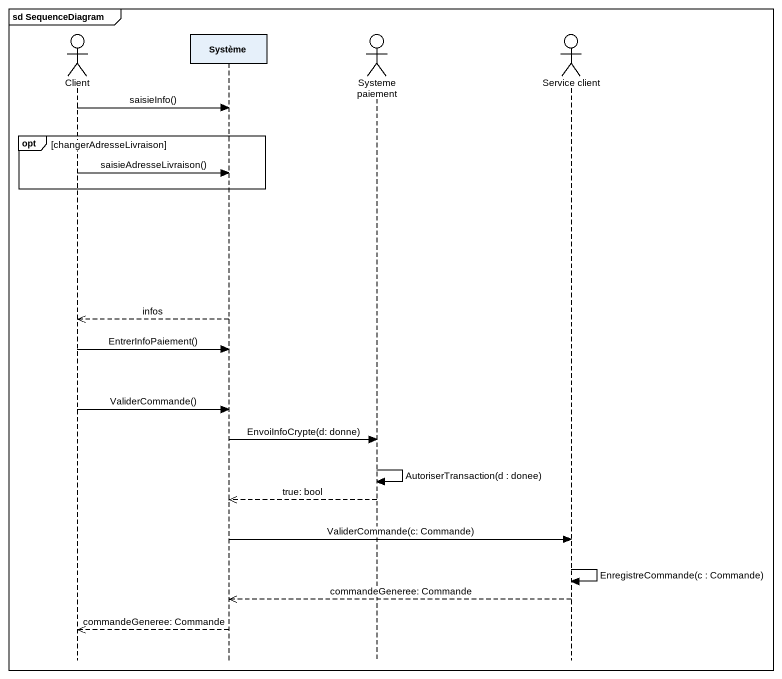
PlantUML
@startuml
mainframe sd SequenceDiagram
hide footbox
actor Client
participant Système
actor "Systeme paiement" as Systeme_paiement
actor "Service client" as Service_client

Client -> Système : saisieInfo()
opt changerAdresseLivraison
  Client -> Système : saisieAdresseLivraison()
end
Système -->> Client : infos
Client -> Système : EntrerInfoPaiement()
Client -> Système : ValiderCommande()
Système -> Systeme_paiement : EnvoiInfoCrypte(d: donne)
Systeme_paiement -> Systeme_paiement : AutoriserTransaction(d : donee)
Systeme_paiement -->> Système : true: bool
Système -> Service_client : ValiderCommande(c: Commande)
Service_client -> Service_client : EnregistreCommande(c : Commande)
Service_client -->> Système : commandeGeneree: Commande
Système -->> Client : commandeGeneree: Commande
@enduml
